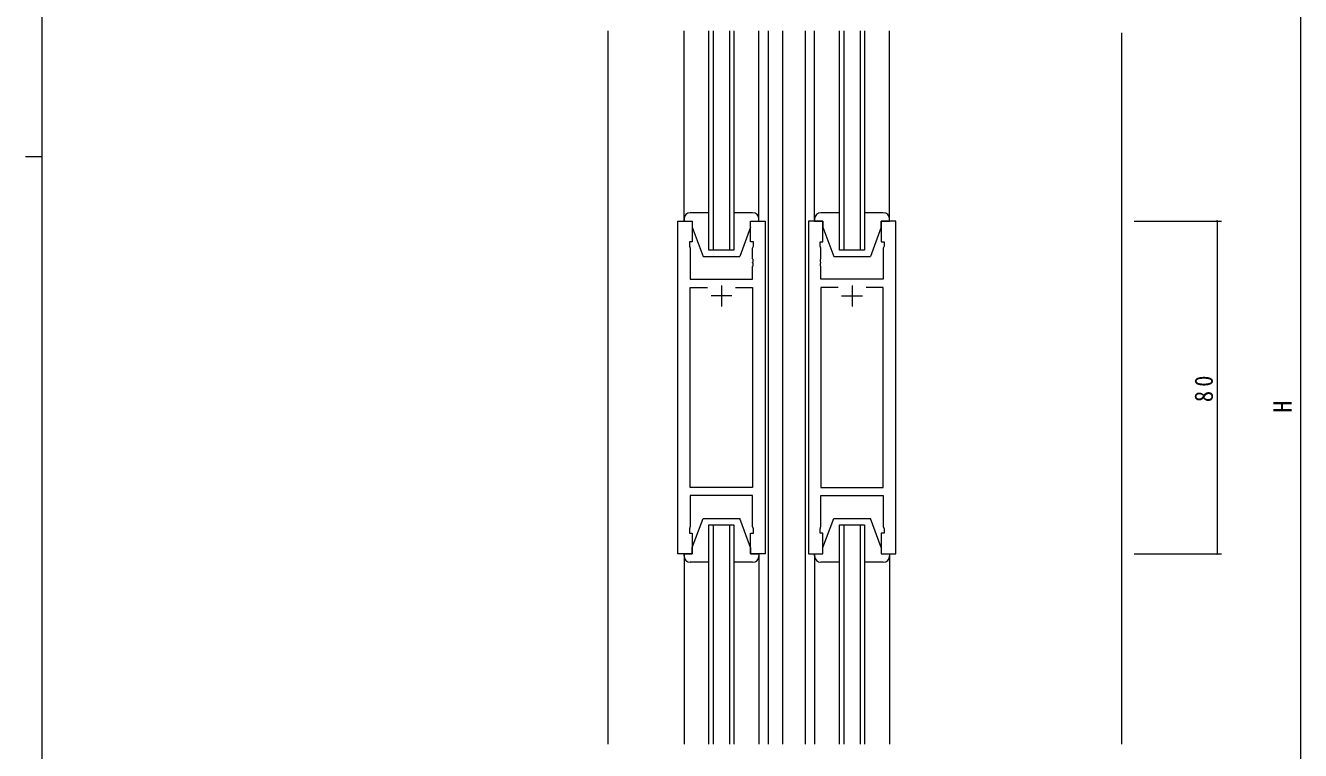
# Model space of a CAD drawing. Units: millimetres, scale not verified. Extents: x -567 to 567, y -403 to 403.
# Drawn here: x -566.7 to -260.2, y -118.7 to 55.5 of the extents above; entities that cross this region are included whole.
import ezdxf
from ezdxf.enums import TextEntityAlignment as Align

# ---------------------------------------------------------------- set-up
doc = ezdxf.new("R2010")
doc.units = ezdxf.units.MM
doc.header["$LTSCALE"] = 2
for name, color, linetype, lineweight in [('0-1_YKK_ZWAK', 7, 'Continuous', 18), ('0-3_YKK_D', 6, 'Continuous', 18), ('0-4_YKK_11', 7, 'Continuous', 18), ('0-5_YKK_12', 2, 'Continuous', 18), ('0-6_YKK_13', 4, 'Continuous', 18)]:
    doc.layers.add(name, color=color, linetype=linetype, lineweight=lineweight)
doc.styles.add('ＭＳ ゴシック', font='')
doc.styles.get('ＭＳ ゴシック').set_extended_font_data('MS Gothic')

msp = doc.modelspace()

# ---------------------------------------------------------------- linework, layer by layer
at = {"layer": '0-1_YKK_ZWAK'}
for p, q in [((-562.726, -350.982), (-562.726, 399.018)), ((-566.726, 24.018), (-562.726, 24.018))]:
    msp.add_line(p, q, dxfattribs=at)
at = {"layer": '0-3_YKK_D'}
for p, q in [((-260.226, 137.018), (-260.226, -208.982)), ((-300.226, 8.518), (-279.226, 8.518)), ((-280.226, 8.518), (-280.226, -71.482)), ((-300.226, -71.482), (-279.226, -71.482))]:
    msp.add_line(p, q, dxfattribs=at)
for centre, start, end in [((-280.226, 8.518), 90, 270), ((-280.226, 8.518), 270, 90), ((-280.226, -71.482), 90, 270), ((-280.226, -71.482), 270, 90)]:
    msp.add_arc(centre, 0.106, start, end, dxfattribs=at)
at = {"layer": '0-4_YKK_11'}
for p, q in [((-409.926, 8.518), (-406.426, 8.518)), ((-409.926, -71.482), (-409.926, 8.518)), ((-406.426, 8.518), (-406.426, 3.518)), ((-392.426, 8.518), (-388.926, 8.518)), ((-392.426, 3.518), (-392.426, 8.518)), ((-388.926, 8.518), (-388.926, -71.482)), ((-375.026, 8.518), (-378.526, 8.518)), ((-378.526, 8.518), (-378.526, -71.482)), ((-375.026, 3.518), (-375.026, 8.518)), ((-361.026, 8.518), (-361.026, 3.518)), ((-357.526, 8.518), (-361.026, 8.518)), ((-357.526, -71.482), (-357.526, 8.518)), ((-407.126, 3.518), (-407.126, 2.518)), ((-406.426, 3.518), (-407.126, 3.518)), ((-391.726, 3.518), (-392.426, 3.518)), ((-391.726, 2.518), (-391.726, 3.518)), ((-375.726, 3.518), (-375.026, 3.518)), ((-375.726, 2.518), (-375.726, 3.518)), ((-361.026, 3.518), (-360.326, 3.518)), ((-360.326, 3.518), (-360.326, 2.518)), ((-407.126, 2.518), (-406.926, 1.968)), ((-406.926, 1.968), (-406.926, -5.482)), ((-391.926, 1.968), (-391.726, 2.518)), ((-391.926, -0.524), (-391.926, 1.968)), ((-375.526, 1.968), (-375.726, 2.518)), ((-375.526, -0.524), (-375.526, 1.968)), ((-360.326, 2.518), (-360.526, 1.968)), ((-360.526, 1.968), (-360.526, -5.482)), ((-391.806, -0.707), (-391.926, -0.524)), ((-391.926, -1.441), (-391.806, -1.257)), ((-391.926, -1.524), (-391.926, -1.441)), ((-391.806, -1.707), (-391.926, -1.524)), ((-391.926, -2.441), (-391.806, -2.257)), ((-391.926, -5.482), (-391.926, -2.441)), ((-391.806, -1.257), (-391.806, -0.707)), ((-391.806, -2.257), (-391.806, -1.707)), ((-375.646, -0.707), (-375.526, -0.524)), ((-375.646, -1.257), (-375.646, -0.707)), ((-375.526, -1.441), (-375.646, -1.257)), ((-375.646, -1.707), (-375.526, -1.524)), ((-375.646, -2.257), (-375.646, -1.707)), ((-375.526, -2.441), (-375.646, -2.257)), ((-375.526, -1.524), (-375.526, -1.441)), ((-375.526, -5.482), (-375.526, -2.441)), ((-406.926, -5.482), (-391.926, -5.482)), ((-360.526, -5.482), (-375.526, -5.482)), ((-406.926, -7.412), (-402.776, -7.412)), ((-406.926, -55.552), (-406.926, -7.412)), ((-399.426, -6.982), (-399.426, -11.982)), ((-396.076, -7.412), (-391.926, -7.412)), ((-396.076, -7.412), (-391.926, -7.412)), ((-391.926, -7.412), (-391.926, -55.552)), ((-371.376, -7.412), (-375.526, -7.412)), ((-375.526, -7.412), (-375.526, -55.552)), ((-371.376, -7.412), (-375.526, -7.412)), ((-368.026, -6.982), (-368.026, -11.982)), ((-360.526, -7.412), (-364.676, -7.412)), ((-360.526, -55.552), (-360.526, -7.412)), ((-396.926, -9.482), (-401.926, -9.482)), ((-370.526, -9.482), (-365.526, -9.482)), ((-391.926, -55.552), (-406.926, -55.552)), ((-406.926, -57.482), (-406.926, -64.933)), ((-391.926, -57.482), (-406.926, -57.482)), ((-391.926, -64.933), (-391.926, -57.482)), ((-375.526, -55.552), (-360.526, -55.552)), ((-375.526, -57.482), (-360.526, -57.482)), ((-375.526, -64.933), (-375.526, -57.482)), ((-360.526, -57.482), (-360.526, -64.933)), ((-406.926, -64.933), (-407.126, -65.482)), ((-407.126, -65.482), (-407.126, -66.482)), ((-407.126, -66.482), (-406.426, -66.482)), ((-406.426, -66.482), (-406.426, -71.482)), ((-392.426, -66.482), (-391.726, -66.482)), ((-392.426, -71.482), (-392.426, -66.482)), ((-391.726, -65.482), (-391.926, -64.933)), ((-391.726, -66.482), (-391.726, -65.482)), ((-375.726, -65.482), (-375.526, -64.933)), ((-375.726, -66.482), (-375.726, -65.482)), ((-375.026, -66.482), (-375.726, -66.482)), ((-375.026, -71.482), (-375.026, -66.482)), ((-361.026, -66.482), (-361.026, -71.482)), ((-360.326, -66.482), (-361.026, -66.482)), ((-360.526, -64.933), (-360.326, -65.482)), ((-360.326, -65.482), (-360.326, -66.482)), ((-406.426, -71.482), (-409.926, -71.482)), ((-388.926, -71.482), (-392.426, -71.482)), ((-378.526, -71.482), (-375.026, -71.482)), ((-361.026, -71.482), (-357.526, -71.482))]:
    msp.add_line(p, q, dxfattribs=at)
at = {"layer": '0-5_YKK_12'}
for p, q in [((-426.626, -117.232), (-426.626, 54.268)), ((-402.426, 1.518), (-402.426, 54.268)), ((-401.426, 54.268), (-401.426, 1.518)), ((-397.426, 1.518), (-397.426, 54.268)), ((-396.426, 54.268), (-396.426, 1.518)), ((-388.226, 54.268), (-388.226, -117.232)), ((-384.726, 54.268), (-384.726, -117.232)), ((-379.226, -117.232), (-379.226, 54.268)), ((-371.026, 1.518), (-371.026, 54.268)), ((-370.026, 54.268), (-370.026, 1.518)), ((-366.026, 1.518), (-366.026, 54.268)), ((-365.026, 54.268), (-365.026, 1.518)), ((-303.226, 53.768), (-303.226, -117.232)), ((-388.226, 16.518), (-388.226, -73.482)), ((-384.726, 16.518), (-384.726, -73.482)), ((-388.226, 13.518), (-388.226, -76.482)), ((-384.726, 13.518), (-384.726, -76.482)), ((-303.226, 13.518), (-303.226, -76.482)), ((-396.426, 1.518), (-402.426, 1.518)), ((-365.026, 1.518), (-371.026, 1.518)), ((-402.426, -64.482), (-396.426, -64.482)), ((-402.426, -117.232), (-402.426, -64.482)), ((-401.426, -64.482), (-401.426, -117.232)), ((-397.426, -117.232), (-397.426, -64.482)), ((-396.426, -64.482), (-396.426, -117.232)), ((-371.026, -64.482), (-365.026, -64.482)), ((-371.026, -117.232), (-371.026, -64.482)), ((-370.026, -64.482), (-370.026, -117.232)), ((-366.026, -117.232), (-366.026, -64.482)), ((-365.026, -64.482), (-365.026, -117.232))]:
    msp.add_line(p, q, dxfattribs=at)
at = {"layer": '0-6_YKK_13'}
for p, q in [((-408.426, 8.518), (-408.426, 54.268)), ((-390.426, 8.518), (-390.426, 54.268)), ((-377.026, 8.518), (-377.026, 54.268)), ((-359.026, 8.518), (-359.026, 54.268)), ((-402.426, 10.518), (-406.926, 10.518)), ((-391.926, 10.518), (-396.426, 10.518)), ((-371.026, 10.518), (-375.526, 10.518)), ((-360.526, 10.518), (-365.026, 10.518)), ((-408.426, 9.018), (-408.426, 8.518)), ((-408.426, 8.518), (-406.426, 8.518)), ((-406.426, 8.518), (-406.426, 7.018)), ((-406.426, 7.018), (-403.826, 0.018)), ((-392.426, 7.018), (-395.026, 0.018)), ((-392.426, 8.518), (-390.426, 8.518)), ((-392.426, 7.018), (-392.426, 8.518)), ((-390.426, 8.518), (-390.426, 9.018)), ((-377.026, 9.018), (-377.026, 8.518)), ((-377.026, 8.518), (-375.026, 8.518)), ((-375.026, 8.518), (-375.026, 7.018)), ((-375.026, 7.018), (-372.426, 0.018)), ((-361.026, 7.018), (-363.626, 0.018)), ((-361.026, 8.518), (-359.026, 8.518)), ((-361.026, 7.018), (-361.026, 8.518)), ((-359.026, 8.518), (-359.026, 9.018)), ((-403.826, 0.018), (-395.026, 0.018)), ((-372.426, 0.018), (-363.626, 0.018)), ((-406.426, -69.982), (-403.826, -62.982)), ((-403.826, -62.982), (-395.026, -62.982)), ((-392.426, -69.982), (-395.026, -62.982)), ((-375.026, -69.982), (-372.426, -62.982)), ((-372.426, -62.982), (-363.626, -62.982)), ((-361.026, -69.982), (-363.626, -62.982)), ((-406.426, -71.482), (-406.426, -69.982)), ((-392.426, -69.982), (-392.426, -71.482)), ((-375.026, -71.482), (-375.026, -69.982)), ((-361.026, -69.982), (-361.026, -71.482)), ((-408.426, -71.482), (-406.426, -71.482)), ((-408.426, -71.982), (-408.426, -71.482)), ((-408.426, -71.482), (-408.426, -117.232)), ((-402.426, -73.482), (-406.926, -73.482)), ((-391.926, -73.482), (-396.426, -73.482)), ((-392.426, -71.482), (-390.426, -71.482)), ((-390.426, -71.482), (-390.426, -71.982)), ((-390.426, -71.482), (-390.426, -117.232)), ((-377.026, -71.482), (-375.026, -71.482)), ((-377.026, -71.982), (-377.026, -71.482)), ((-377.026, -71.482), (-377.026, -117.232)), ((-371.026, -73.482), (-375.526, -73.482)), ((-360.526, -73.482), (-365.026, -73.482)), ((-361.026, -71.482), (-359.026, -71.482)), ((-359.026, -71.482), (-359.026, -71.982)), ((-359.026, -71.482), (-359.026, -117.232))]:
    msp.add_line(p, q, dxfattribs=at)
for centre, start, end in [((-406.926, 9.018), 90, 180), ((-391.926, 9.018), 0, 90), ((-375.526, 9.018), 90, 180), ((-360.526, 9.018), 0, 90), ((-406.926, -71.982), 180, 270), ((-391.926, -71.982), 270, 0), ((-375.526, -71.982), 180, 270), ((-360.526, -71.982), 270, 0)]:
    msp.add_arc(centre, 1.5, start, end, dxfattribs=at)

# ---------------------------------------------------------------- texts
at = {"layer": '0-3_YKK_D', "color": 7, "style": 'ＭＳ ゴシック'}
msp.add_text('H', height=4.399, rotation=90, dxfattribs=at).set_placement((-261.026, -37.582), align=Align.BOTTOM_LEFT)
at = {"layer": '0-3_YKK_D', "color": 7, "insert": (-281.226, -35.002), "char_height": 4.399, "attachment_point": 7, "rotation": 90, "style": 'ＭＳ ゴシック'}
msp.add_mtext('\\T1.37;\\W0.9;80', dxfattribs=at)

doc.saveas('drawing.dxf')
